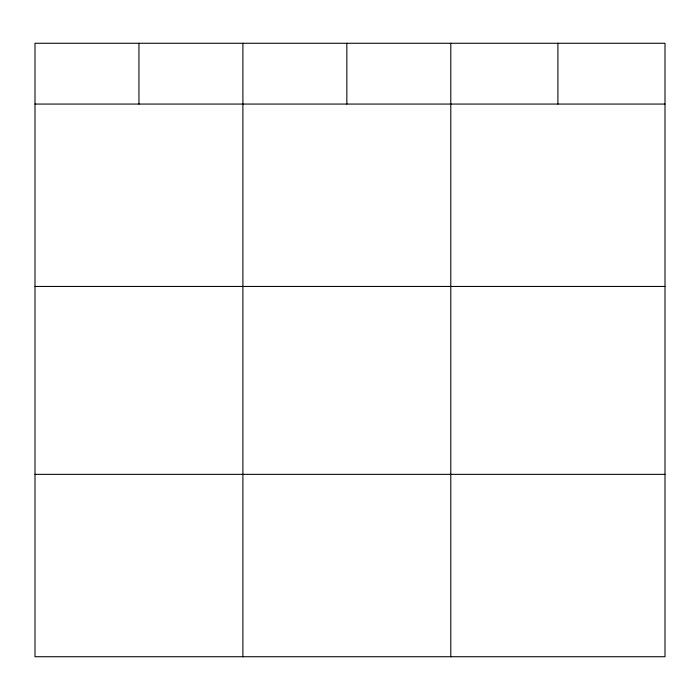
<?xml version="1.0" encoding="UTF-8"?>
<svg xmlns="http://www.w3.org/2000/svg" width="700" height="700" viewBox="0 0 700 700"><rect width="100%" height="100%" fill="white"/><g stroke="black" fill="none" stroke-linecap="round" stroke-linejoin="round"><path stroke-width="1.05" d="M665 286.449L665 43.269L35 43.269L35 656.731L665 656.731L665 286.449L35 286.449M35 104.064L665 104.064M35 474.346L665 474.346M557.9 43.269L557.9 104.064M450.8 43.269L450.8 656.731M346.85 43.269L346.85 104.064M242.9 43.269L242.9 656.731M138.95 43.269L138.95 104.064"/></g></svg>
